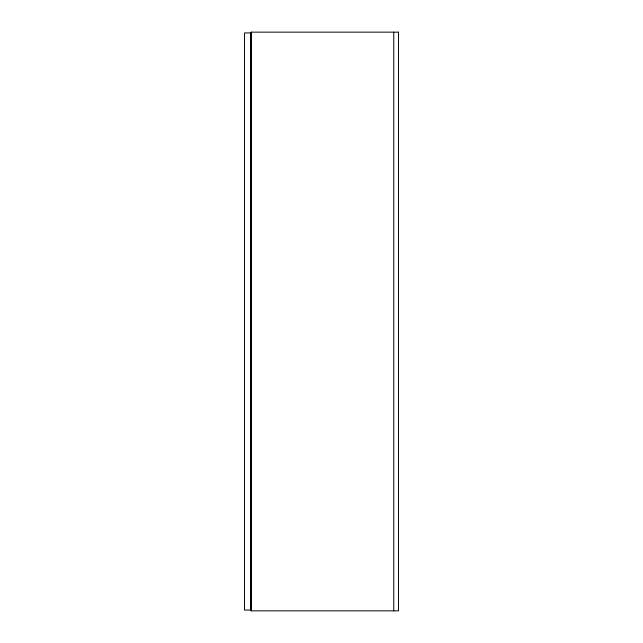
<?xml version="1.0" encoding="UTF-8"?>
<svg xmlns="http://www.w3.org/2000/svg" width="643" height="643" viewBox="0 0 643 643"><rect width="100%" height="100%" fill="white"/><g stroke="black" fill="none" stroke-linecap="round" stroke-linejoin="round"><path stroke-width="0.96" d="M251.349 376.476L251.349 381.211M393.757 32.15L393.757 610.85M251.349 32.15L251.349 610.85M398.491 32.15L251.188 32.15L251.188 610.85L398.491 610.85L398.491 32.15M250.553 32.938L244.509 32.938L244.509 610.062L250.553 610.062L250.553 32.938"/></g></svg>
